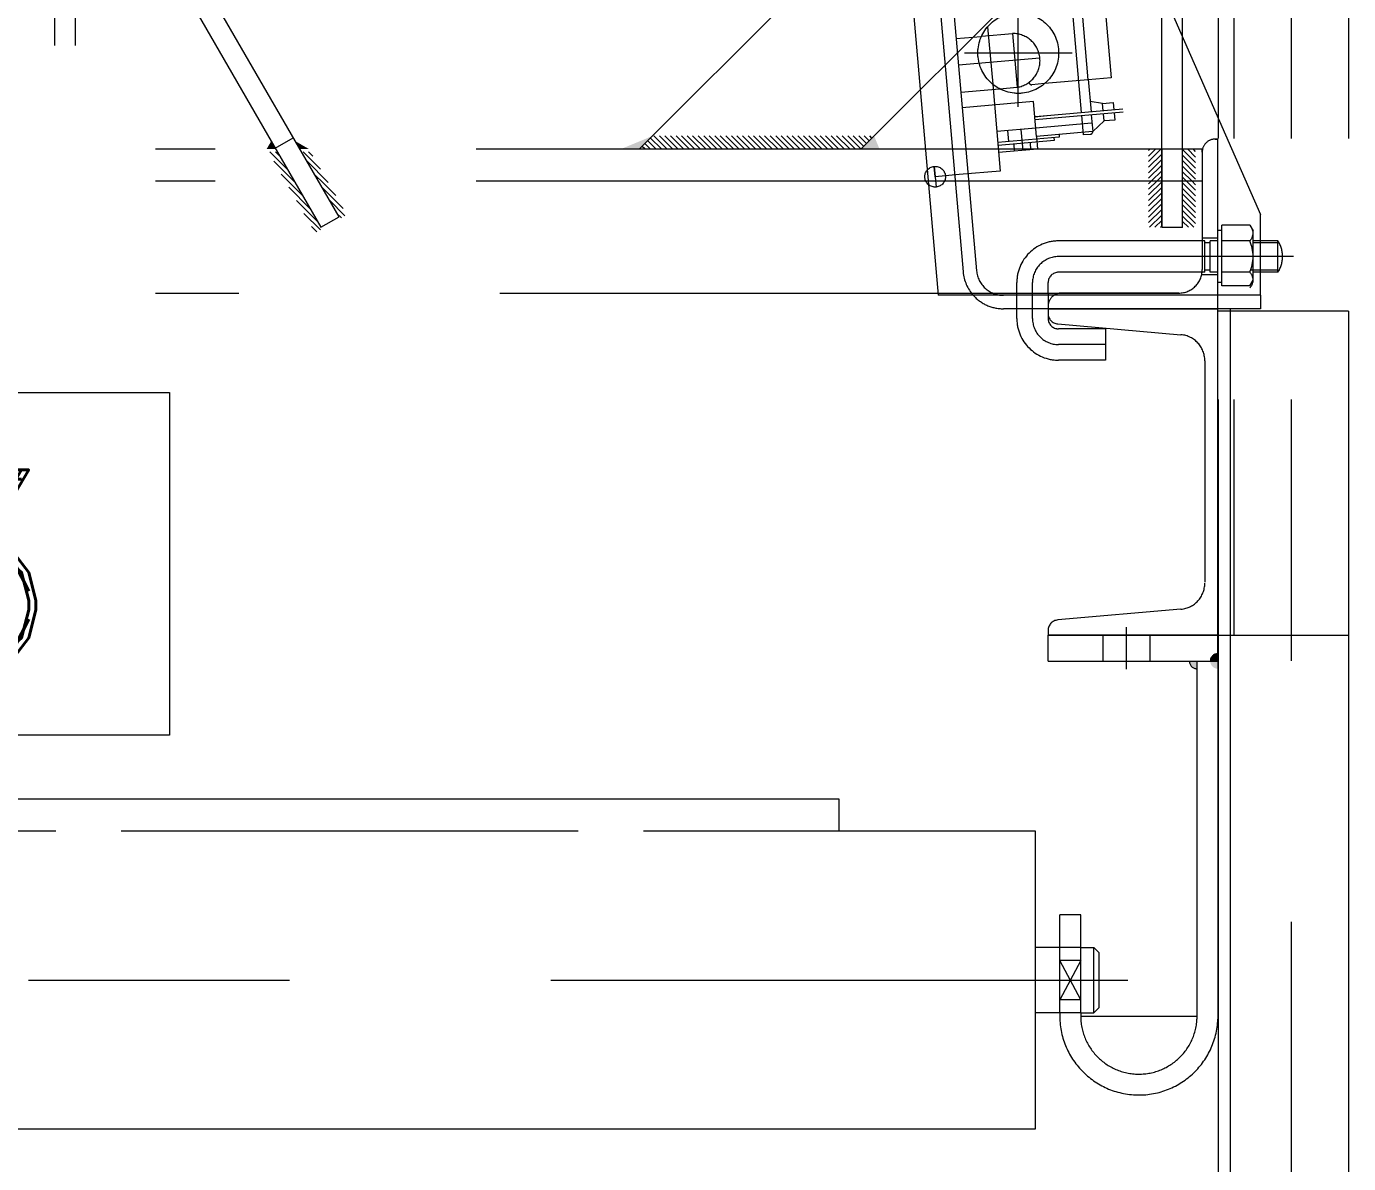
# Model space of a CAD drawing. Header units: inches. Extents: x 0 to 157513, y -28488 to 35640.
# Drawn here: x 81080 to 82093, y 20534 to 21406 of the extents above; entities that cross this region are included whole.
import ezdxf

# ---------------------------------------------------------------- set-up
doc = ezdxf.new("R2010")
doc.units = ezdxf.units.IN
doc.header["$LTSCALE"] = 400
doc.header["$MEASUREMENT"] = 0
doc.linetypes.add('PHANTOM', pattern=[2.5, 1.25, -0.25, 0.25, -0.25, 0.25, -0.25])
doc.layers.add('BF STR', color=8, linetype='PHANTOM', lineweight=5)
doc.layers.add('bordertext', color=1, linetype='Continuous', lineweight=20)
doc.styles.add('ROMAND', font='romand.shx', dxfattribs={"width": 0.85})

# ---------------------------------------------------------------- blocks, each defined once
blk = doc.blocks.new('convcs611bc3')
at = {"layer": 'BF STR'}
blk.add_hatch(color=256, dxfattribs=at).paths.add_polyline_path([(-30993.89, 65630.53), (-30993.89, 65627.64), (-30996.78, 65627.64, -0.414214)])
h = blk.add_hatch(color=256, dxfattribs=at)
h.paths.add_polyline_path([(-31004.78, 65627.64), (-31001.89, 65627.64), (-31001.89, 65624.75, -0.414214)])
h.paths.add_polyline_path([(-30996.78, 65627.64), (-30993.89, 65627.64), (-30993.89, 65624.75, -0.414214)])
for p, q in [((-30993.82, 66527.84, 276.55), (-30993.82, 65647.55, -4329.99)), ((-30993.82, 66527.84, 338.6), (-30993.82, 65637.64, -1663.4)), ((-30987.82, 66527.84, 338.6), (-30987.82, 65637.64, -1663.4)), ((-30965.82, 66527.84, 374.48), (-30965.82, 64483.84, -36.95)), ((-30943.82, 66527.84, 340.94), (-30943.82, 65637.64, -1663.13)), ((-31015.39, 65793.84, -1665.06), (-31015.39, 66050.11, -1665.06)), ((-31007.39, 65793.84, -1665.06), (-31007.39, 66052.25, -1665.06)), ((-31015.39, 66023.84, -1665.06), (-31215.39, 65823.84, -1665.06)), ((-31123.57, 66025.61, -910.92), (-31101.01, 65767.8, -910.92)), ((-31113.21, 66025.61, -910.92), (-31091.44, 65776.76, -910.92)), ((-31108.04, 66025.61, -910.92), (-31086.31, 65777.21, -910.92)), ((-31077.1, 66025.61, -910.92), (-30977.51, 65798.73, -910.92)), ((-31046.06, 65837.76, -910.92), (-31057.25, 65965.71, -910.92)), ((-31330.47, 65797.84, -1665.06), (-31424.46, 65960.64, -1665.06)), ((-31439.39, 65956.64, -1665.06), (-31439.39, 65793.84, -1665.06)), ((-31431.39, 65793.84, -1665.06), (-31431.39, 65956.64, -1665.06)), ((-31431.39, 65956.64, -1665.06), (-31337.4, 65793.84, -1665.06)), ((-31043.53, 65850.34, -910.92), (-31052.02, 65947.32, -910.92)), ((-31015.39, 65938.99, -1665.06), (-31130.54, 65823.84, -1665.06)), ((-31042.46, 65938.7, -910.92), (-31034.8, 65851.1, -910.92)), ((-31070.33, 65839.98, -910.92), (-31070.33, 65881.23, -910.92)), ((-31094.09, 65866.16, -910.92), (-31084.6, 65866.99, -910.92)), ((-31084.41, 65867.01, -910.92), (-31072.51, 65868.05, -910.92)), ((-31082.06, 65870.69, -910.92), (-31080.13, 65848.65, -910.92)), ((-31072.51, 65868.05, -910.92), (-31070.72, 65847.5, -910.92)), ((-31062.04, 65858.61, -910.92), (-31093.19, 65855.89, -910.92)), ((-31049.7, 65860.61, -910.92), (-31090.95, 65860.61, -910.92)), ((-31071.62, 65857.77, -910.92), (-31071.62, 65857.77, -910.92)), ((-31034.8, 65851.1, -910.92), (-31043.53, 65850.34, -910.92)), ((-31092.29, 65845.61, -910.92), (-31077.5, 65846.91, -910.92)), ((-31080.12, 65848.5, -910.92), (-31077.22, 65815.4, -910.92)), ((-31077.5, 65846.91, -910.92), (-31070.72, 65847.5, -910.92)), ((-31060.24, 65848.88, -910.92), (-31065.09, 65848.45, -910.92)), ((-31043.53, 65850.34, -910.92), (-31060.24, 65848.88, -910.92)), ((-31043.55, 65850.6, -910.92), (-31042.46, 65838.08, -910.92)), ((-31064.53, 65842.02, -910.92), (-31091.77, 65839.64, -910.92)), ((-31063.36, 65828.68, -910.92), (-31064.53, 65842.02, -910.92)), ((-31038.08, 65841.24, -910.92), (-31042.81, 65842.09, -910.92)), ((-31038.08, 65841.24, -910.92), (-31033.97, 65841.6, -910.92)), ((-31037.84, 65838.48, -910.92), (-31038.08, 65841.24, -910.92)), ((-31033.97, 65841.6, -910.92), (-31033.73, 65838.84, -910.92)), ((-31064.02, 65836.19, -910.92), (-31059.28, 65836.61, -910.92)), ((-31030.19, 65837.99, -910.92), (-31063.91, 65835.04, -910.92)), ((-31030.29, 65839.14, -910.92), (-31063.7, 65836.22, -910.92)), ((-31045.31, 65829.23, -910.92), (-31045.95, 65836.61, -910.92)), ((-31042.36, 65836.92, -910.92), (-31041.8, 65830.57, -910.92)), ((-31037.49, 65834.57, -910.92), (-31037.74, 65837.33, -910.92)), ((-31033.63, 65837.69, -910.92), (-31033.38, 65834.93, -910.92)), ((-31063.64, 65831.86, -910.92), (-31078.55, 65830.55, -910.92)), ((-31074.4, 65830.92, -910.92), (-31074.03, 65826.71, -910.92)), ((-31063.64, 65831.86, -910.92), (-31069.3, 65831.36, -910.92)), ((-31069.3, 65831.36, -910.92), (-31068.59, 65823.25, -910.92)), ((-31042.24, 65833.73, -910.92), (-31063.64, 65831.86, -910.92)), ((-31037.49, 65834.57, -910.92), (-31041.8, 65830.57, -910.92)), ((-31033.38, 65834.93, -910.92), (-31037.49, 65834.57, -910.92)), ((-31354.9, 65824.16, -1665.06), (-31347.97, 65828.16, -1665.06)), ((-31211.26, 65823.84, -1665.06), (-31213.32, 65825.91, -1665.06)), ((-31209.14, 65823.84, -1665.06), (-31212.26, 65826.97, -1665.06)), ((-31207.02, 65823.84, -1665.06), (-31211.2, 65828.03, -1665.06)), ((-31204.9, 65823.84, -1665.06), (-31209.9, 65828.84, -1665.06)), ((-31202.77, 65823.84, -1665.06), (-31207.77, 65828.84, -1665.06)), ((-31200.65, 65823.84, -1665.06), (-31205.65, 65828.84, -1665.06)), ((-31198.53, 65823.84, -1665.06), (-31203.53, 65828.84, -1665.06)), ((-31196.41, 65823.84, -1665.06), (-31201.41, 65828.84, -1665.06)), ((-31194.29, 65823.84, -1665.06), (-31199.29, 65828.84, -1665.06)), ((-31192.17, 65823.84, -1665.06), (-31197.17, 65828.84, -1665.06)), ((-31190.05, 65823.84, -1665.06), (-31195.05, 65828.84, -1665.06)), ((-31187.93, 65823.84, -1665.06), (-31192.93, 65828.84, -1665.06)), ((-31185.8, 65823.84, -1665.06), (-31190.8, 65828.84, -1665.06)), ((-31183.68, 65823.84, -1665.06), (-31188.68, 65828.84, -1665.06)), ((-31181.56, 65823.84, -1665.06), (-31186.56, 65828.84, -1665.06)), ((-31179.44, 65823.84, -1665.06), (-31184.44, 65828.84, -1665.06)), ((-31177.32, 65823.84, -1665.06), (-31182.32, 65828.84, -1665.06)), ((-31175.2, 65823.84, -1665.06), (-31180.2, 65828.84, -1665.06)), ((-31173.08, 65823.84, -1665.06), (-31178.08, 65828.84, -1665.06)), ((-31170.96, 65823.84, -1665.06), (-31175.96, 65828.84, -1665.06)), ((-31168.83, 65823.84, -1665.06), (-31173.83, 65828.84, -1665.06)), ((-31166.71, 65823.84, -1665.06), (-31171.71, 65828.84, -1665.06)), ((-31164.59, 65823.84, -1665.06), (-31169.59, 65828.84, -1665.06)), ((-31162.47, 65823.84, -1665.06), (-31167.47, 65828.84, -1665.06)), ((-31160.35, 65823.84, -1665.06), (-31165.35, 65828.84, -1665.06)), ((-31158.23, 65823.84, -1665.06), (-31163.23, 65828.84, -1665.06)), ((-31156.11, 65823.84, -1665.06), (-31161.11, 65828.84, -1665.06)), ((-31153.98, 65823.84, -1665.06), (-31158.98, 65828.84, -1665.06)), ((-31151.86, 65823.84, -1665.06), (-31156.86, 65828.84, -1665.06)), ((-31149.74, 65823.84, -1665.06), (-31154.74, 65828.84, -1665.06)), ((-31147.62, 65823.84, -1665.06), (-31152.62, 65828.84, -1665.06)), ((-31145.5, 65823.84, -1665.06), (-31150.5, 65828.84, -1665.06)), ((-31143.38, 65823.84, -1665.06), (-31148.38, 65828.84, -1665.06)), ((-31141.26, 65823.84, -1665.06), (-31146.26, 65828.84, -1665.06)), ((-31139.14, 65823.84, -1665.06), (-31144.14, 65828.84, -1665.06)), ((-31137.01, 65823.84, -1665.06), (-31142.01, 65828.84, -1665.06)), ((-31134.89, 65823.84, -1665.06), (-31139.89, 65828.84, -1665.06)), ((-31132.77, 65823.84, -1665.06), (-31137.77, 65828.84, -1665.06)), ((-31130.65, 65823.84, -1665.06), (-31135.65, 65828.84, -1665.06)), ((-31129.53, 65824.85, -1665.06), (-31133.53, 65828.84, -1665.06)), ((-31128.47, 65825.91, -1665.06), (-31131.41, 65828.84, -1665.06)), ((-31127.41, 65826.97, -1665.06), (-31129.29, 65828.84, -1665.06)), ((-31126.35, 65828.03, -1665.06), (-31127.16, 65828.84, -1665.06)), ((-31054.64, 65828.41, -910.92), (-31078.18, 65826.35, -910.92)), ((-31056.56, 65827.05, -910.92), (-31078.08, 65825.16, -910.92)), ((-31071.72, 65822.97, -910.92), (-31071.96, 65825.7, -910.92)), ((-31065.46, 65823.52, -910.92), (-31065.7, 65826.25, -910.92)), ((-31041.84, 65830.56, -910.92), (-31063.36, 65828.68, -910.92)), ((-31063.36, 65828.68, -910.92), (-31062.93, 65823.74, -910.92)), ((-31056.66, 65828.23, -910.92), (-31056.56, 65827.05, -910.92)), ((-31054.73, 65829.44, -910.92), (-31054.64, 65828.41, -910.92)), ((-31042.74, 65829.45, -910.92), (-31045.31, 65829.23, -910.92)), ((-30993.89, 65827.64, -1665.06), (-30994.89, 65827.64, -1665.06)), ((-30994.89, 65827.64, -1665.06), (-30993.89, 65827.64, -1665.06)), ((-30993.89, 65762.64, -1665.06), (-30993.89, 65827.64, -1665.06)), ((-32277.89, 65823.84, -1665.06), (-30999.89, 65823.84, -1665.06)), ((-31444.39, 65823.77, -1665.06), (-31444.32, 65823.84, -1665.06)), ((-31444.39, 65821.65, -1665.06), (-31442.19, 65823.84, -1665.06)), ((-31444.39, 65819.53, -1665.06), (-31440.07, 65823.84, -1665.06)), ((-31444.39, 65817.41, -1665.06), (-31439.39, 65822.41, -1665.06)), ((-31426.39, 65818.09, -1665.06), (-31431.39, 65823.09, -1665.06)), ((-31426.39, 65815.97, -1665.06), (-31431.39, 65820.97, -1665.06)), ((-31426.39, 65820.21, -1665.06), (-31430.02, 65823.84, -1665.06)), ((-31426.39, 65822.34, -1665.06), (-31427.9, 65823.84, -1665.06)), ((-31350.21, 65816.03, -1665.06), (-31356.97, 65822.79, -1665.06)), ((-31353.1, 65821.04, -1665.06), (-31354.85, 65822.79, -1665.06)), ((-31337.54, 65816.09, -1665.06), (-31344.24, 65822.79, -1665.06)), ((-31340.44, 65821.11, -1665.06), (-31342.12, 65822.79, -1665.06)), ((-31213.38, 65823.84, -1665.06), (-31214.39, 65824.85, -1665.06)), ((-31062.93, 65823.74, -910.92), (-31077.84, 65822.44, -910.92)), ((-31020.39, 65823.24, -1665.06), (-31019.79, 65823.84, -1665.06)), ((-31020.39, 65821.12, -1665.06), (-31017.67, 65823.84, -1665.06)), ((-31020.39, 65819, -1665.06), (-31015.55, 65823.84, -1665.06)), ((-31020.39, 65816.88, -1665.06), (-31015.39, 65821.88, -1665.06)), ((-31015.39, 65823.84, -1665.06), (-31015.39, 65793.84, -1665.06)), ((-31007.39, 65793.84, -1665.06), (-31007.39, 65823.84, -1665.06)), ((-31002.39, 65818.62, -1665.06), (-31007.39, 65823.62, -1665.06)), ((-31002.39, 65816.5, -1665.06), (-31007.39, 65821.5, -1665.06)), ((-31002.39, 65820.74, -1665.06), (-31005.49, 65823.84, -1665.06)), ((-31002.39, 65822.86, -1665.06), (-31003.37, 65823.84, -1665.06)), ((-30999.89, 65822.64, -1665.06), (-30999.89, 65823.84, -1665.06)), ((-30999.89, 65822.64, -1665.06), (-30999.89, 65777.64, -1665.06)), ((-31444.39, 65815.29, -1665.06), (-31439.39, 65820.29, -1665.06)), ((-31444.39, 65813.16, -1665.06), (-31439.39, 65818.16, -1665.06)), ((-31443.8, 65811.63, -1665.06), (-31439.39, 65816.04, -1665.06)), ((-31426.39, 65813.85, -1665.06), (-31431.39, 65818.85, -1665.06)), ((-31426.39, 65811.73, -1665.06), (-31431.39, 65816.73, -1665.06)), ((-31347.31, 65811.01, -1665.06), (-31355.5, 65819.2, -1665.06)), ((-31334.64, 65811.07, -1665.06), (-31342.84, 65819.26, -1665.06)), ((-31102.17, 65813.22, -910.92), (-31102.51, 65817.16, -910.92)), ((-31102.51, 65817.16, -910.92), (-31101.82, 65809.27, -910.92)), ((-31020.39, 65814.76, -1665.06), (-31015.39, 65819.76, -1665.06)), ((-31020.39, 65812.64, -1665.06), (-31015.39, 65817.64, -1665.06)), ((-31019.27, 65811.63, -1665.06), (-31015.39, 65815.51, -1665.06)), ((-31002.39, 65814.38, -1665.06), (-31007.39, 65819.38, -1665.06)), ((-31002.39, 65812.26, -1665.06), (-31007.39, 65817.26, -1665.06)), ((-32277.89, 65811.63, -1665.06), (-30999.89, 65811.63, -1665.06)), ((-31444.39, 65811.04, -1665.06), (-31443.8, 65811.63, -1665.06)), ((-31444.39, 65808.92, -1665.06), (-31441.68, 65811.63, -1665.06)), ((-31444.39, 65806.8, -1665.06), (-31439.56, 65811.63, -1665.06)), ((-31441.68, 65811.63, -1665.06), (-31439.39, 65813.92, -1665.06)), ((-31439.56, 65811.63, -1665.06), (-31439.39, 65811.8, -1665.06)), ((-31428.41, 65811.63, -1665.06), (-31431.39, 65814.61, -1665.06)), ((-31430.53, 65811.63, -1665.06), (-31431.39, 65812.49, -1665.06)), ((-31426.39, 65805.36, -1665.06), (-31431.39, 65810.36, -1665.06)), ((-31426.39, 65807.49, -1665.06), (-31430.53, 65811.63, -1665.06)), ((-31426.39, 65809.61, -1665.06), (-31428.41, 65811.63, -1665.06)), ((-31349, 65810.58, -1665.06), (-31352.61, 65814.18, -1665.06)), ((-31344.41, 65805.99, -1665.06), (-31349, 65810.58, -1665.06)), ((-31336.27, 65810.58, -1665.06), (-31339.94, 65814.25, -1665.06)), ((-31331.74, 65806.05, -1665.06), (-31336.27, 65810.58, -1665.06)), ((-31092.99, 65814.02, -910.92), (-31102.17, 65813.22, -910.92)), ((-31077.22, 65815.4, -910.92), (-31092.99, 65814.02, -910.92)), ((-31020.39, 65810.51, -1665.06), (-31019.27, 65811.63, -1665.06)), ((-31020.39, 65808.39, -1665.06), (-31017.15, 65811.63, -1665.06)), ((-31020.39, 65806.27, -1665.06), (-31015.39, 65811.27, -1665.06)), ((-31017.15, 65811.63, -1665.06), (-31015.39, 65813.39, -1665.06)), ((-31003.89, 65811.63, -1665.06), (-31007.39, 65815.14, -1665.06)), ((-31006.01, 65811.63, -1665.06), (-31007.39, 65813.01, -1665.06)), ((-31002.39, 65805.89, -1665.06), (-31007.39, 65810.89, -1665.06)), ((-31002.39, 65808.01, -1665.06), (-31006.01, 65811.63, -1665.06)), ((-31002.39, 65810.14, -1665.06), (-31003.89, 65811.63, -1665.06)), ((-31444.39, 65804.68, -1665.06), (-31439.39, 65809.68, -1665.06)), ((-31444.39, 65802.56, -1665.06), (-31439.39, 65807.56, -1665.06)), ((-31444.39, 65800.44, -1665.06), (-31439.39, 65805.44, -1665.06)), ((-31426.39, 65803.24, -1665.06), (-31431.39, 65808.24, -1665.06)), ((-31426.39, 65801.12, -1665.06), (-31431.39, 65806.12, -1665.06)), ((-31341.51, 65800.97, -1665.06), (-31349.71, 65809.16, -1665.06)), ((-31328.85, 65801.03, -1665.06), (-31337.04, 65809.23, -1665.06)), ((-31020.39, 65804.15, -1665.06), (-31015.39, 65809.15, -1665.06)), ((-31020.39, 65802.03, -1665.06), (-31015.39, 65807.03, -1665.06)), ((-31002.39, 65803.77, -1665.06), (-31007.39, 65808.77, -1665.06)), ((-31002.39, 65801.65, -1665.06), (-31007.39, 65806.65, -1665.06)), ((-31444.39, 65798.31, -1665.06), (-31439.39, 65803.31, -1665.06)), ((-31444.39, 65796.19, -1665.06), (-31439.39, 65801.19, -1665.06)), ((-31426.39, 65799, -1665.06), (-31431.39, 65804, -1665.06)), ((-31426.39, 65796.88, -1665.06), (-31431.39, 65801.88, -1665.06)), ((-31338.61, 65795.95, -1665.06), (-31346.81, 65804.15, -1665.06)), ((-31328.2, 65798.26, -1665.06), (-31334.15, 65804.21, -1665.06)), ((-31020.39, 65799.91, -1665.06), (-31015.39, 65804.91, -1665.06)), ((-31020.39, 65797.79, -1665.06), (-31015.39, 65802.79, -1665.06)), ((-31020.39, 65795.67, -1665.06), (-31015.39, 65800.67, -1665.06)), ((-31002.39, 65799.53, -1665.06), (-31007.39, 65804.53, -1665.06)), ((-31002.39, 65797.41, -1665.06), (-31007.39, 65802.41, -1665.06)), ((-31002.39, 65795.29, -1665.06), (-31007.39, 65800.29, -1665.06)), ((-31444.39, 65794.07, -1665.06), (-31439.39, 65799.07, -1665.06)), ((-31442.5, 65793.84, -1665.06), (-31439.39, 65796.95, -1665.06)), ((-31426.39, 65794.76, -1665.06), (-31431.39, 65799.76, -1665.06)), ((-31427.6, 65793.84, -1665.06), (-31431.39, 65797.64, -1665.06)), ((-31429.72, 65793.84, -1665.06), (-31431.39, 65795.52, -1665.06)), ((-31337.61, 65792.83, -1665.06), (-31343.91, 65799.13, -1665.06)), ((-31337.4, 65793.84, -1665.06), (-31330.47, 65797.84, -1665.06)), ((-31329.54, 65797.48, -1665.06), (-31331.25, 65799.19, -1665.06)), ((-31020.09, 65793.84, -1665.06), (-31015.39, 65798.54, -1665.06)), ((-31017.97, 65793.84, -1665.06), (-31015.39, 65796.42, -1665.06)), ((-31003.07, 65793.84, -1665.06), (-31007.39, 65798.16, -1665.06)), ((-31005.19, 65793.84, -1665.06), (-31007.39, 65796.04, -1665.06)), ((-30977.51, 65767.8, -910.92), (-30977.51, 65798.73, -910.92)), ((-31440.38, 65793.84, -1665.06), (-31439.39, 65794.83, -1665.06)), ((-31439.39, 65793.84, -1665.06), (-31431.39, 65793.84, -1665.06)), ((-31338.96, 65792.05, -1665.06), (-31341.02, 65794.11, -1665.06)), ((-31015.85, 65793.84, -1665.06), (-31015.39, 65794.3, -1665.06)), ((-31015.39, 65793.84, -1665.06), (-31007.39, 65793.84, -1665.06)), ((-31007.31, 65793.84, -1665.06), (-31007.39, 65793.92, -1665.06)), ((-30992.39, 65792.64, -1665.06), (-30993.89, 65792.64, -1665.06)), ((-30992.39, 65771.49, -1665.06), (-30992.39, 65794.64, -1665.06)), ((-30981.64, 65794.64, -1665.06), (-30992.39, 65794.64, -1665.06)), ((-30981.64, 65794.64, -1665.06), (-30980.39, 65792.47, -1665.06)), ((-30980.39, 65772.8, -1665.06), (-30980.39, 65792.47, -1665.06)), ((-30998.89, 65788.64, -1665.06), (-31054.89, 65788.64, -1665.06)), ((-30993.89, 65789.64, -1665.06), (-30999.89, 65789.64, -1665.06)), ((-30998.89, 65776.64, -1665.06), (-30998.89, 65788.64, -1665.06)), ((-30996.89, 65787.89, -1665.06), (-30998.89, 65787.89, -1665.06)), ((-30996.89, 65776.64, -1665.06), (-30996.89, 65788.64, -1665.06)), ((-30993.89, 65788.64, -1665.06), (-30996.89, 65788.64, -1665.06)), ((-30981.64, 65788.64, -1665.06), (-30992.39, 65788.64, -1665.06)), ((-30970.89, 65788.64, -1665.06), (-30980.39, 65788.64, -1665.06)), ((-30970.89, 65787.89, -1665.06), (-30980.39, 65787.89, -1665.06)), ((-30970.89, 65776.64, -1665.06), (-30970.89, 65788.64, -1665.06)), ((-30964.98, 65782.64, -1665.06), (-31054.89, 65782.64, -1665.06)), ((-30998.89, 65776.64, -1665.06), (-31054.89, 65776.64, -1665.06)), ((-30993.89, 65775.64, -1665.06), (-30999.89, 65775.64, -1665.06)), ((-30996.89, 65777.39, -1665.06), (-30998.89, 65777.39, -1665.06)), ((-30993.89, 65776.64, -1665.06), (-30996.89, 65776.64, -1665.06)), ((-30981.64, 65776.64, -1665.06), (-30992.39, 65776.64, -1665.06)), ((-30970.89, 65777.39, -1665.06), (-30981.34, 65777.39, -1665.06)), ((-30970.89, 65776.64, -1665.06), (-30980.39, 65776.64, -1665.06)), ((-31070.89, 65758.94, -1665.06), (-31070.89, 65772.64, -1665.06)), ((-31064.89, 65758.94, -1665.06), (-31064.89, 65772.64, -1665.06)), ((-31058.89, 65768.64, -1665.06), (-31058.89, 65772.64, -1665.06)), ((-30992.39, 65772.64, -1665.06), (-30993.89, 65772.64, -1665.06)), ((-30981.64, 65771.49, -1665.06), (-30992.39, 65771.49, -1665.06)), ((-30981.64, 65771.49, -1665.06), (-30980.39, 65773.65, -1665.06)), ((-32268.89, 65768.64, -1665.06), (-31008.89, 65768.64, -1665.06)), ((-31076.03, 65767.8, -910.92), (-31101.01, 65767.8, -910.92)), ((-30977.51, 65767.8, -910.92), (-31076.03, 65767.8, -910.92)), ((-31058.89, 65768.64, -1665.06), (-31058.89, 65758.94, -1665.06)), ((-31008.89, 65768.64, -1665.06), (-31053.89, 65768.64, -1665.06)), ((-30977.51, 65767.8, -910.92), (-30977.51, 65762.64, -910.92)), ((-30977.51, 65762.64, -910.92), (-31076.03, 65762.64, -910.92)), ((-31058.89, 65763.64, -1665.06), (-31058.89, 65762.64, -1665.06)), ((-31058.89, 65762.64, -1665.06), (-30993.89, 65762.64, -1665.06)), ((-30993.89, 65762.64, -1665.06), (-31058.89, 65762.64, -1665.06)), ((-31058.89, 65762.64, -1665.06), (-31058.89, 65760.83, -1665.06)), ((-30993.89, 65637.64, -1665.06), (-30993.89, 65762.64, -1665.06)), ((-30943.82, 65761.71, -991.61), (-30993.89, 65761.71, -1665.06)), ((-30989.12, 65762.64, -991.61), (-30989.12, 64643.84, -991.61)), ((-30943.82, 65761.71, -991.61), (-30943.82, 64643.84, -991.61)), ((-31055.24, 65756.84, -1665.06), (-31008.02, 65752.71, -1665.06)), ((-31036.89, 65754.94, -1665.06), (-31054.89, 65754.94, -1665.06)), ((-31036.89, 65754.94, -1665.06), (-31036.89, 65742.94, -1665.06)), ((-31036.89, 65748.94, -1665.06), (-31054.89, 65748.94, -1665.06)), ((-31036.89, 65742.94, -1665.06), (-31054.89, 65742.94, -1665.06)), ((-30998.89, 65742.75, -1665.06), (-30998.89, 65657.97, -1665.06)), ((-30993.82, 65662.64, -991.61), (-30993.82, 64643.84, -1734.24)), ((-31008.02, 65647.57, -1665.06), (-31055.24, 65643.43, -1665.06)), ((-31058.89, 65639.45, -1665.06), (-31058.89, 65637.64, -1665.06)), ((-31028.89, 65624.64, -1665.06), (-31028.89, 65640.64, -1665.06)), ((-31028.89, 65624.64, -1665.06), (-31028.89, 65640.64, -1665.06)), ((-30993.89, 65637.64, -1665.06), (-31058.89, 65637.64, -1665.06)), ((-31058.89, 65627.64, -1665.06), (-31058.89, 65637.64, -1665.06)), ((-31058.89, 65637.64, -1665.06), (-30993.89, 65637.64, -1665.06)), ((-31037.89, 65637.64, -1665.06), (-31037.89, 65627.64, -1665.06)), ((-31019.89, 65637.64, -1665.06), (-31019.89, 65627.64, -1665.06)), ((-30993.89, 65627.64, -1665.06), (-30993.89, 65637.64, -1665.06)), ((-30993.82, 65637.64, -1663.4), (-30943.82, 65637.64, -1664.68)), ((-31058.89, 65627.64, -1665.06), (-30993.89, 65627.64, -1665.06)), ((-31001.89, 65627.64, -1665.06), (-31001.89, 65490.49, -1665.06)), ((-30993.89, 65627.64, -1665.06), (-30993.89, 65490.49, -1665.06)), ((-31138.89, 65574.84, -1665.06), (-32138.89, 65574.84, -1665.06)), ((-31138.89, 65562.64, -1665.06), (-31138.89, 65574.84, -1665.06)), ((-32213.89, 65562.64, -1665.06), (-31063.89, 65562.64, -1665.06)), ((-32138.89, 65562.64, -1665.06), (-31138.89, 65562.64, -1665.06)), ((-31063.89, 65562.64, -1665.06), (-31063.89, 65448.34, -1665.06)), ((-31054.39, 65492.99, -1665.06), (-31054.39, 65530.49, -1665.06)), ((-31046.39, 65530.49, -1665.06), (-31054.39, 65530.49, -1665.06)), ((-31046.39, 65492.99, -1665.06), (-31046.39, 65530.49, -1665.06)), ((-31054.39, 65517.99, -1665.06), (-31063.89, 65517.99, -1665.06)), ((-31046.39, 65517.99, -1665.06), (-31054.39, 65517.99, -1665.06)), ((-31046.39, 65517.99, -1665.06), (-31054.39, 65517.99, -1665.06)), ((-31046.39, 65517.99, -1665.06), (-31041.39, 65517.99, -1665.06)), ((-31041.39, 65492.99, -1665.06), (-31041.39, 65517.99, -1665.06)), ((-31041.39, 65517.99, -1665.06), (-31039.39, 65515.99, -1665.06)), ((-31046.39, 65497.99, -1665.06), (-31054.39, 65512.99, -1665.06)), ((-31046.39, 65512.99, -1665.06), (-31054.39, 65497.99, -1665.06)), ((-31046.39, 65512.99, -1665.06), (-31054.39, 65512.99, -1665.06)), ((-31039.39, 65494.99, -1665.06), (-31039.39, 65515.99, -1665.06)), ((-32249.39, 65505.49, -1665.06), (-31028.39, 65505.49, -1665.06)), ((-31046.39, 65497.99, -1665.06), (-31054.39, 65497.99, -1665.06)), ((-31046.39, 65497.99, -1665.06), (-31054.39, 65497.99, -1665.06)), ((-31054.39, 65492.99, -1665.06), (-31063.89, 65492.99, -1665.06)), ((-31046.39, 65492.99, -1665.06), (-31054.39, 65492.99, -1665.06)), ((-31046.42, 65491.74, -1665.06), (-31001.89, 65491.74, -1665.06)), ((-31046.39, 65492.99, -1665.06), (-31041.39, 65492.99, -1665.06)), ((-31041.39, 65492.99, -1665.06), (-31039.39, 65494.99, -1665.06)), ((-31063.89, 65448.34, -1665.06), (-32213.89, 65448.34, -1665.06))]:
    blk.add_line(p, q, dxfattribs=at)
for centre, radius in [((-31070.33, 65860.61, -910.92), 15.47), ((-31102.17, 65813.22, -910.92), 3.96)]:
    blk.add_circle(centre, radius, dxfattribs=at)
for centre, radius, start, end in [((-31072.34, 65857.71, -910.92), 10.34, 279.0575, 90.9425), ((-31065.18, 65849.48, -910.92), 1.03, 185, 275), ((-31042.83, 65830.48, -910.92), 1.03, 275, 5), ((-30994.89, 65822.64, -1665.06), 5, 90, 180), ((-30984.64, 65791.64, -1665.06), 4.24, 315, 45), ((-31054.89, 65772.64, -1665.06), 16, 90, 180), ((-30995.41, 65782.64, -1665.06), 15.02, 336.4634, 23.5366), ((-30979.99, 65782.64, -1665.06), 10.9, 326.6036, 33.3964), ((-31054.89, 65772.64, -1665.06), 10, 90, 180), ((-31076.03, 65778.11, -910.92), 15.47, 185, 221.8103), ((-31076.03, 65778.11, -910.92), 10.31, 185, 270), ((-31054.89, 65772.64, -1665.06), 4, 90, 180), ((-31008.89, 65777.64, -1665.06), 9, 270, 0), ((-30984.64, 65773.64, -1665.06), 4.24, 315, 45), ((-31076.03, 65778.11, -910.92), 15.47, 221.8103, 270), ((-31053.89, 65763.64, -1665.06), 5, 90, 180), ((-31054.89, 65760.83, -1665.06), 4, 180, 265), ((-31054.89, 65758.94, -1665.06), 16, 180, 270), ((-31054.89, 65758.94, -1665.06), 10, 180, 270), ((-31054.89, 65758.94, -1665.06), 4, 180, 270), ((-31008.89, 65742.75, -1665.06), 10, 0, 85), ((-31008.89, 65657.53, -1665.06), 10, 275, 0), ((-31054.89, 65639.45, -1665.06), 4, 95, 180), ((-30993.89, 65627.64, -1665.06), 2.89, 90, 180), ((-31001.89, 65627.64, -1665.06), 2.89, 180, 270), ((-31024.14, 65491.77, -1665.06), 30.28, 177.6826, 357.5849), ((-31024.14, 65491.77, -1665.06), 22.29, 176.8748, 356.6942)]:
    blk.add_arc(centre, radius, start, end, dxfattribs=at)
for points in [[(-31439.39, 65826.84, -1665.06), (-31442.39, 65823.84, -1665.06), (-31439.39, 65823.84, -1665.06)], [(-31431.39, 65826.84, -1665.06), (-31428.39, 65823.84, -1665.06), (-31431.39, 65823.84, -1665.06)], [(-31356.45, 65826.84, -1665.06), (-31358.18, 65823.84, -1665.06), (-31354.72, 65823.84, -1665.06)], [(-31345.48, 65823.84, -1665.06), (-31345.48, 65823.84, -1665.06), (-31347.21, 65826.84, -1665.06), (-31342.02, 65823.84, -1665.06)], [(-31210.39, 65828.84, -1665.06), (-31222.46, 65823.84, -1665.06), (-31215.39, 65823.84, -1665.06)], [(-31125.54, 65828.84, -1665.06), (-31123.47, 65823.84, -1665.06), (-31130.54, 65823.84, -1665.06)]]:
    blk.add_solid(points, dxfattribs=at)

msp = doc.modelspace()

# ---------------------------------------------------------------- block references
at = {"xscale": 2, "yscale": 2, "zscale": 2}
msp.add_blockref('convcs611bc3', (143980.7, -110336, 3160.7), dxfattribs=at)

# ---------------------------------------------------------------- next in the draw order: texts
at = {"insert": (80306.2, 21315.9, -255), "char_height": 150, "attachment_point": 1, "style": 'ROMAND', "bg_fill": 2}
msp.add_mtext('\\P611-BC3', dxfattribs=at)

# ---------------------------------------------------------------- next in the draw order: linework, layer by layer
at = {"layer": 'bordertext'}
msp.add_lwpolyline([(80242.5, 21125.1), (81189.9, 21125.1), (81189.9, 20862.6), (80242.5, 20862.6)], close=True, dxfattribs=at)

doc.saveas('drawing.dxf')
